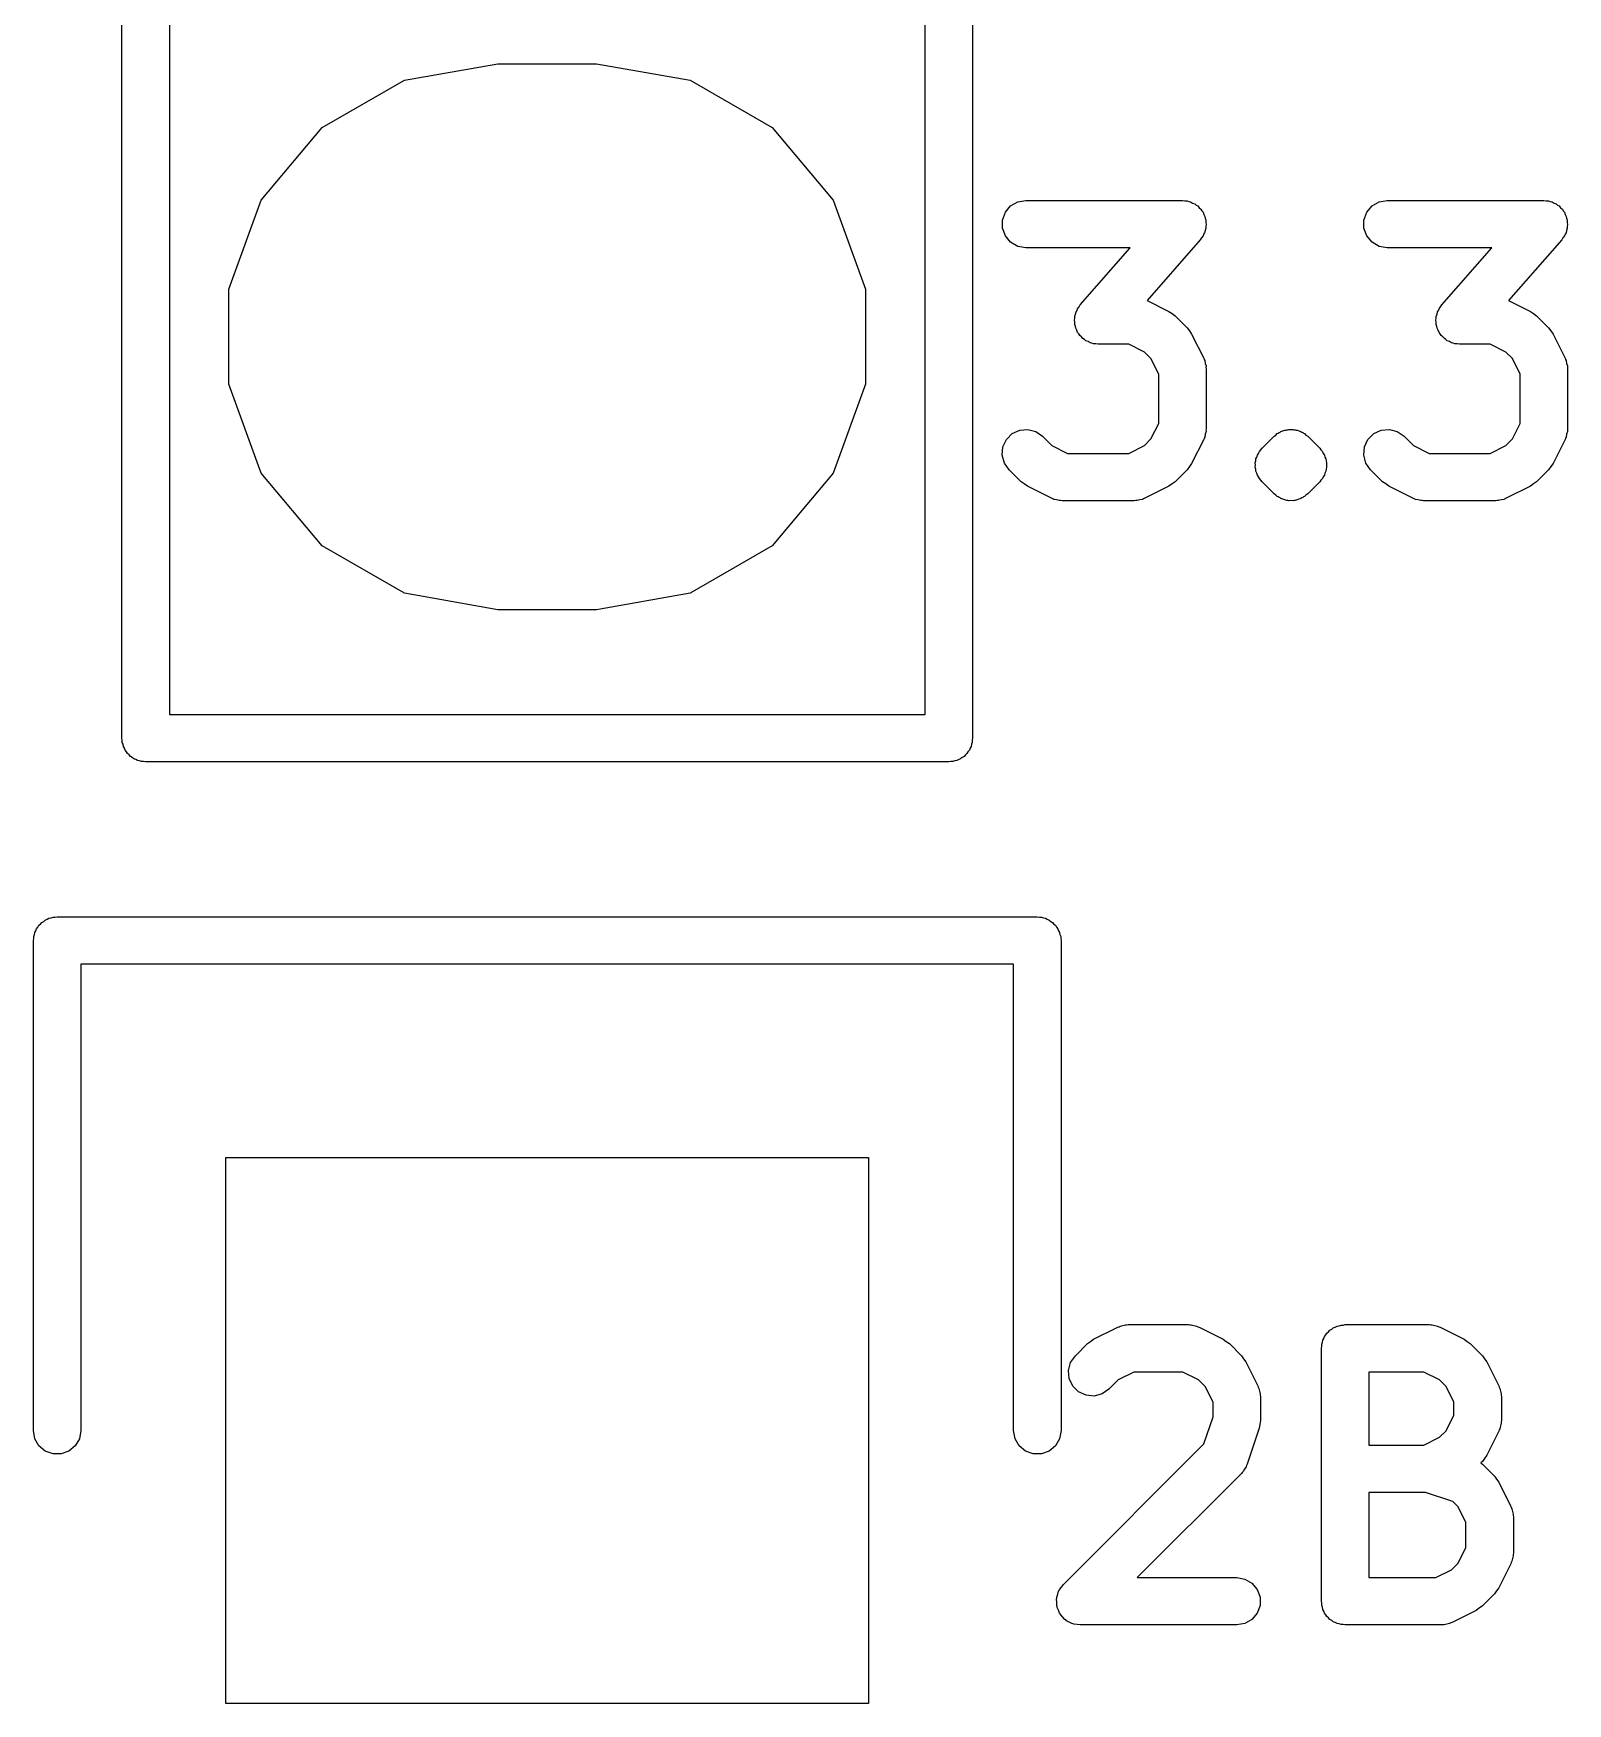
# Model space of a CAD drawing. Extents: x 10 to 287, y -200 to -10.
# Drawn here: x 81.88 to 86.73, y -65.96 to -60.68 of the extents above; entities that cross this region are included whole.
import ezdxf

# ---------------------------------------------------------------- set-up
doc = ezdxf.new("R2010")
doc.units = 0
doc.header["$MEASUREMENT"] = 0
doc.layers.add('BLACK', color=7, linetype='CONTINUOUS')

msp = doc.modelspace()

# ---------------------------------------------------------------- linework, layer by layer
at = {"layer": 'Black'}
for p, q in [((82.155, -62.91), (82.155, -47.67)), ((82.305, -47.745), (82.305, -62.835)), ((84.695, -62.835), (84.695, -47.745)), ((84.845, -59.5192), (84.845, -62.91)), ((83.0483, -60.8285), (83.3437, -60.7764)), ((83.3437, -60.7764), (83.6563, -60.7764)), ((83.6563, -60.7764), (83.9517, -60.8285)), ((82.7886, -60.9784), (83.0483, -60.8285)), ((83.9517, -60.8285), (84.2114, -60.9784)), ((82.5958, -61.2082), (82.7886, -60.9784)), ((84.2114, -60.9784), (84.4042, -61.2082)), ((82.4932, -61.49), (82.5958, -61.2082)), ((84.4042, -61.2082), (84.5068, -61.49)), ((84.9489, -61.2464), (84.9656, -61.2264)), ((84.9656, -61.2264), (84.9882, -61.2134)), ((84.9882, -61.2134), (85.0138, -61.2089)), ((85.0138, -61.2089), (85.5091, -61.2089)), ((85.5091, -61.2089), (85.5163, -61.2102)), ((85.5163, -61.2102), (85.5236, -61.2103)), ((85.5236, -61.2103), (85.529, -61.2124)), ((85.529, -61.2124), (85.5347, -61.2134)), ((85.5347, -61.2134), (85.5411, -61.2171)), ((85.5411, -61.2171), (85.5479, -61.2197)), ((85.5479, -61.2197), (85.5523, -61.2236)), ((85.5523, -61.2236), (85.5573, -61.2264)), ((85.5573, -61.2264), (85.562, -61.2321)), ((86.0919, -61.2464), (86.1086, -61.2264)), ((86.1086, -61.2264), (86.1312, -61.2134)), ((86.1312, -61.2134), (86.1568, -61.2089)), ((86.1568, -61.2089), (86.6521, -61.2089)), ((86.6521, -61.2089), (86.6593, -61.2102)), ((86.6593, -61.2102), (86.6666, -61.2103)), ((86.6666, -61.2103), (86.672, -61.2124)), ((86.672, -61.2124), (86.6777, -61.2134)), ((86.6777, -61.2134), (86.6841, -61.2171)), ((86.6841, -61.2171), (86.6909, -61.2197)), ((86.6909, -61.2197), (86.6953, -61.2236)), ((86.6953, -61.2236), (86.7003, -61.2264)), ((86.7003, -61.2264), (86.705, -61.2321)), ((84.94, -61.2708), (84.9489, -61.2464)), ((84.94, -61.2969), (84.94, -61.2708)), ((85.562, -61.2321), (85.5675, -61.2369)), ((85.5675, -61.2369), (85.5703, -61.242)), ((85.5703, -61.242), (85.574, -61.2464)), ((85.574, -61.2464), (85.5765, -61.2533)), ((85.5765, -61.2533), (85.58, -61.2597)), ((85.58, -61.2597), (85.5809, -61.2654)), ((85.5809, -61.2654), (85.5829, -61.2708)), ((85.5829, -61.2708), (85.5829, -61.2782)), ((85.5829, -61.2782), (85.584, -61.2854)), ((86.083, -61.2708), (86.0919, -61.2464)), ((86.083, -61.2969), (86.083, -61.2708)), ((86.705, -61.2321), (86.7105, -61.2369)), ((86.7105, -61.2369), (86.7133, -61.242)), ((86.7133, -61.242), (86.717, -61.2464)), ((86.717, -61.2464), (86.7195, -61.2533)), ((86.7195, -61.2533), (86.723, -61.2597)), ((86.723, -61.2597), (86.7239, -61.2654)), ((86.7239, -61.2654), (86.7259, -61.2708)), ((86.7259, -61.2708), (86.7259, -61.2782)), ((86.7259, -61.2782), (86.727, -61.2854)), ((84.9489, -61.3213), (84.94, -61.2969)), ((84.9656, -61.3412), (84.9489, -61.3213)), ((85.5655, -61.3332), (85.3974, -61.5252)), ((85.5693, -61.3269), (85.5655, -61.3332)), ((85.574, -61.3213), (85.5693, -61.3269)), ((85.576, -61.3159), (85.574, -61.3213)), ((85.579, -61.3109), (85.576, -61.3159)), ((85.5804, -61.3037), (85.579, -61.3109)), ((85.5829, -61.2969), (85.5804, -61.3037)), ((85.584, -61.2854), (85.5829, -61.2911)), ((85.5829, -61.2911), (85.5829, -61.2969)), ((86.0919, -61.3213), (86.083, -61.2969)), ((86.1086, -61.3412), (86.0919, -61.3213)), ((86.7085, -61.3332), (86.5404, -61.5252)), ((86.7123, -61.3269), (86.7085, -61.3332)), ((86.717, -61.3213), (86.7123, -61.3269)), ((86.719, -61.3159), (86.717, -61.3213)), ((86.722, -61.3109), (86.719, -61.3159)), ((86.7234, -61.3037), (86.722, -61.3109)), ((86.7259, -61.2969), (86.7234, -61.3037)), ((86.727, -61.2854), (86.7259, -61.2911)), ((86.7259, -61.2911), (86.7259, -61.2969)), ((84.9882, -61.3543), (84.9656, -61.3412)), ((85.0138, -61.3588), (84.9882, -61.3543)), ((85.344, -61.3588), (85.0138, -61.3588)), ((85.186, -61.5393), (85.344, -61.3588)), ((86.1312, -61.3543), (86.1086, -61.3412)), ((86.1568, -61.3588), (86.1312, -61.3543)), ((86.487, -61.3588), (86.1568, -61.3588)), ((86.329, -61.5393), (86.487, -61.3588)), ((82.4932, -61.79), (82.4932, -61.49)), ((84.5068, -61.49), (84.5068, -61.79)), ((85.1775, -61.5512), (85.1822, -61.5456)), ((85.1822, -61.5456), (85.186, -61.5393)), ((85.3974, -61.5252), (85.4664, -61.5597)), ((86.3205, -61.5512), (86.3252, -61.5456)), ((86.3252, -61.5456), (86.329, -61.5393)), ((86.5404, -61.5252), (86.6094, -61.5597)), ((85.1675, -61.5871), (85.1686, -61.5814)), ((85.1686, -61.5943), (85.1675, -61.5871)), ((85.1686, -61.5756), (85.1711, -61.5688)), ((85.1686, -61.5814), (85.1686, -61.5756)), ((85.1686, -61.6017), (85.1686, -61.5943)), ((85.1711, -61.5688), (85.1725, -61.5616)), ((85.1725, -61.5616), (85.1755, -61.5566)), ((85.1755, -61.5566), (85.1775, -61.5512)), ((85.4664, -61.5597), (85.476, -61.5669)), ((85.476, -61.5669), (85.4859, -61.5738)), ((85.4859, -61.5738), (85.524, -61.6119)), ((86.3105, -61.5871), (86.3116, -61.5814)), ((86.3116, -61.5943), (86.3105, -61.5871)), ((86.3116, -61.5756), (86.3141, -61.5688)), ((86.3116, -61.5814), (86.3116, -61.5756)), ((86.3116, -61.6017), (86.3116, -61.5943)), ((86.3141, -61.5688), (86.3155, -61.5616)), ((86.3155, -61.5616), (86.3185, -61.5566)), ((86.3185, -61.5566), (86.3205, -61.5512)), ((86.6094, -61.5597), (86.619, -61.5669)), ((86.619, -61.5669), (86.6289, -61.5738)), ((86.6289, -61.5738), (86.667, -61.6119)), ((85.1706, -61.6071), (85.1686, -61.6017)), ((85.1715, -61.6128), (85.1706, -61.6071)), ((85.175, -61.6192), (85.1715, -61.6128)), ((85.1775, -61.6261), (85.175, -61.6192)), ((85.1812, -61.6305), (85.1775, -61.6261)), ((85.184, -61.6356), (85.1812, -61.6305)), ((85.1895, -61.6404), (85.184, -61.6356)), ((85.1942, -61.646), (85.1895, -61.6404)), ((85.1992, -61.6489), (85.1942, -61.646)), ((85.2036, -61.6528), (85.1992, -61.6489)), ((85.2104, -61.6554), (85.2036, -61.6528)), ((85.524, -61.6119), (85.5309, -61.6217)), ((85.5309, -61.6217), (85.538, -61.6313)), ((85.538, -61.6313), (85.5761, -61.7075)), ((86.3136, -61.6071), (86.3116, -61.6017)), ((86.3145, -61.6128), (86.3136, -61.6071)), ((86.318, -61.6192), (86.3145, -61.6128)), ((86.3205, -61.6261), (86.318, -61.6192)), ((86.3242, -61.6305), (86.3205, -61.6261)), ((86.327, -61.6356), (86.3242, -61.6305)), ((86.3325, -61.6404), (86.327, -61.6356)), ((86.3372, -61.646), (86.3325, -61.6404)), ((86.3422, -61.6489), (86.3372, -61.646)), ((86.3466, -61.6528), (86.3422, -61.6489)), ((86.3534, -61.6554), (86.3466, -61.6528)), ((86.667, -61.6119), (86.6739, -61.6217)), ((86.6739, -61.6217), (86.681, -61.6313)), ((86.681, -61.6313), (86.7191, -61.7075)), ((85.2168, -61.6591), (85.2104, -61.6554)), ((85.2225, -61.6601), (85.2168, -61.6591)), ((85.2279, -61.6622), (85.2225, -61.6601)), ((85.2352, -61.6623), (85.2279, -61.6622)), ((85.2424, -61.6636), (85.2352, -61.6623)), ((85.339, -61.6636), (85.2424, -61.6636)), ((85.3885, -61.6883), (85.339, -61.6636)), ((85.4094, -61.7092), (85.3885, -61.6883)), ((86.3598, -61.6591), (86.3534, -61.6554)), ((86.3655, -61.6601), (86.3598, -61.6591)), ((86.3709, -61.6622), (86.3655, -61.6601)), ((86.3782, -61.6623), (86.3709, -61.6622)), ((86.3854, -61.6636), (86.3782, -61.6623)), ((86.482, -61.6636), (86.3854, -61.6636)), ((86.5315, -61.6883), (86.482, -61.6636)), ((86.5524, -61.7092), (86.5315, -61.6883)), ((85.4342, -61.7587), (85.4094, -61.7092)), ((85.4342, -61.9139), (85.4342, -61.7587)), ((85.5761, -61.7075), (85.5774, -61.7117)), ((85.5774, -61.7117), (85.5795, -61.7154)), ((85.5795, -61.7154), (85.581, -61.7241)), ((85.581, -61.7241), (85.5835, -61.7325)), ((85.5835, -61.7325), (85.5833, -61.7368)), ((85.5833, -61.7368), (85.584, -61.741)), ((85.584, -61.741), (85.584, -61.9315)), ((86.5772, -61.7587), (86.5524, -61.7092)), ((86.5772, -61.9139), (86.5772, -61.7587)), ((86.7191, -61.7075), (86.7204, -61.7117)), ((86.7204, -61.7117), (86.7225, -61.7154)), ((86.7225, -61.7154), (86.724, -61.7241)), ((86.724, -61.7241), (86.7265, -61.7325)), ((86.7265, -61.7325), (86.7263, -61.7368)), ((86.7263, -61.7368), (86.727, -61.741)), ((86.727, -61.741), (86.727, -61.9315)), ((82.5958, -62.0718), (82.4932, -61.79)), ((84.5068, -61.79), (84.4042, -62.0718)), ((85.4094, -61.9634), (85.4342, -61.9139)), ((86.5524, -61.9634), (86.5772, -61.9139)), ((84.9414, -61.9884), (84.9524, -61.9648)), ((84.9524, -61.9648), (84.9708, -61.9464)), ((84.9708, -61.9464), (84.9944, -61.9354)), ((84.9944, -61.9354), (85.0203, -61.9331)), ((85.0203, -61.9331), (85.0455, -61.9398)), ((85.0455, -61.9398), (85.0668, -61.9548)), ((85.0668, -61.9548), (85.0963, -61.9843)), ((85.3885, -61.9843), (85.4094, -61.9634)), ((85.5761, -61.9651), (85.538, -62.0413)), ((85.5774, -61.9609), (85.5761, -61.9651)), ((85.5795, -61.9572), (85.5774, -61.9609)), ((85.581, -61.9485), (85.5795, -61.9572)), ((85.5835, -61.9401), (85.581, -61.9485)), ((85.584, -61.9315), (85.5833, -61.9358)), ((85.5833, -61.9358), (85.5835, -61.9401)), ((85.7609, -61.9929), (85.799, -61.9548)), ((85.799, -61.9548), (85.8044, -61.951)), ((85.8044, -61.951), (85.809, -61.9464)), ((85.809, -61.9464), (85.812, -61.945)), ((85.812, -61.945), (85.8145, -61.9429)), ((85.8145, -61.9429), (85.8176, -61.9417)), ((85.8176, -61.9417), (85.8203, -61.9398)), ((85.8203, -61.9398), (85.8267, -61.9381)), ((85.8267, -61.9381), (85.8326, -61.9354)), ((85.8326, -61.9354), (85.8359, -61.9351)), ((85.8359, -61.9351), (85.839, -61.934)), ((85.839, -61.934), (85.8423, -61.934)), ((85.8423, -61.934), (85.8455, -61.9331)), ((85.8455, -61.9331), (85.852, -61.9337)), ((85.852, -61.9337), (85.8585, -61.9331)), ((85.8585, -61.9331), (85.8617, -61.934)), ((85.8617, -61.934), (85.865, -61.934)), ((85.865, -61.934), (85.8681, -61.9351)), ((85.8681, -61.9351), (85.8714, -61.9354)), ((85.8714, -61.9354), (85.8773, -61.9381)), ((85.8773, -61.9381), (85.8837, -61.9398)), ((85.8837, -61.9398), (85.8864, -61.9417)), ((85.8864, -61.9417), (85.8895, -61.9429)), ((85.8895, -61.9429), (85.892, -61.945)), ((85.892, -61.945), (85.895, -61.9464)), ((85.895, -61.9464), (85.8996, -61.951)), ((85.8996, -61.951), (85.905, -61.9548)), ((85.905, -61.9548), (85.9431, -61.9929)), ((86.0844, -61.9884), (86.0954, -61.9648)), ((86.0954, -61.9648), (86.1138, -61.9464)), ((86.1138, -61.9464), (86.1374, -61.9354)), ((86.1374, -61.9354), (86.1633, -61.9331)), ((86.1633, -61.9331), (86.1885, -61.9398)), ((86.1885, -61.9398), (86.2098, -61.9548)), ((86.2098, -61.9548), (86.2393, -61.9843)), ((86.5315, -61.9843), (86.5524, -61.9634)), ((86.7191, -61.9651), (86.681, -62.0413)), ((86.7204, -61.9609), (86.7191, -61.9651)), ((86.7225, -61.9572), (86.7204, -61.9609)), ((86.724, -61.9485), (86.7225, -61.9572)), ((86.7265, -61.9401), (86.724, -61.9485)), ((86.727, -61.9315), (86.7263, -61.9358)), ((86.7263, -61.9358), (86.7265, -61.9401)), ((84.9392, -62.0143), (84.9414, -61.9884)), ((84.9459, -62.0394), (84.9392, -62.0143)), ((85.0963, -61.9843), (85.1458, -62.009)), ((85.1458, -62.009), (85.339, -62.009)), ((85.339, -62.009), (85.3885, -61.9843)), ((85.7415, -62.0265), (85.7443, -62.0205)), ((85.7443, -62.0205), (85.746, -62.0142)), ((85.746, -62.0142), (85.7497, -62.0088)), ((85.7497, -62.0088), (85.7525, -62.0029)), ((85.7525, -62.0029), (85.7572, -61.9982)), ((85.7572, -61.9982), (85.7609, -61.9929)), ((85.9431, -61.9929), (85.9468, -61.9982)), ((85.9468, -61.9982), (85.9515, -62.0029)), ((85.9515, -62.0029), (85.9543, -62.0088)), ((85.9543, -62.0088), (85.958, -62.0142)), ((85.958, -62.0142), (85.9597, -62.0205)), ((85.9597, -62.0205), (85.9625, -62.0265)), ((86.0822, -62.0143), (86.0844, -61.9884)), ((86.0889, -62.0394), (86.0822, -62.0143)), ((86.2393, -61.9843), (86.2888, -62.009)), ((86.2888, -62.009), (86.482, -62.009)), ((86.482, -62.009), (86.5315, -61.9843)), ((82.7886, -62.3016), (82.5958, -62.0718)), ((84.4042, -62.0718), (84.2114, -62.3016)), ((84.9608, -62.0607), (84.9459, -62.0394)), ((84.9989, -62.0988), (84.9608, -62.0607)), ((85.524, -62.0607), (85.4859, -62.0988)), ((85.5309, -62.0509), (85.524, -62.0607)), ((85.538, -62.0413), (85.5309, -62.0509)), ((85.7393, -62.0393), (85.741, -62.033)), ((85.7398, -62.0458), (85.7393, -62.0393)), ((85.7393, -62.0524), (85.7398, -62.0458)), ((85.741, -62.0587), (85.7393, -62.0524)), ((85.741, -62.033), (85.7415, -62.0265)), ((85.7415, -62.0652), (85.741, -62.0587)), ((85.7443, -62.0712), (85.7415, -62.0652)), ((85.746, -62.0775), (85.7443, -62.0712)), ((85.9597, -62.0712), (85.958, -62.0775)), ((85.9625, -62.0652), (85.9597, -62.0712)), ((85.9625, -62.0265), (85.963, -62.033)), ((85.963, -62.0587), (85.9625, -62.0652)), ((85.963, -62.033), (85.9647, -62.0393)), ((85.9647, -62.0524), (85.963, -62.0587)), ((85.9647, -62.0393), (85.9642, -62.0458)), ((85.9642, -62.0458), (85.9647, -62.0524)), ((86.1038, -62.0607), (86.0889, -62.0394)), ((86.1419, -62.0988), (86.1038, -62.0607)), ((86.667, -62.0607), (86.6289, -62.0988)), ((86.6739, -62.0509), (86.667, -62.0607)), ((86.681, -62.0413), (86.6739, -62.0509)), ((85.0088, -62.1057), (84.9989, -62.0988)), ((85.0184, -62.1129), (85.0088, -62.1057)), ((85.0946, -62.151), (85.0184, -62.1129)), ((85.4664, -62.1129), (85.3902, -62.151)), ((85.476, -62.1057), (85.4664, -62.1129)), ((85.4859, -62.0988), (85.476, -62.1057)), ((85.7497, -62.0829), (85.746, -62.0775)), ((85.7525, -62.0888), (85.7497, -62.0829)), ((85.7572, -62.0935), (85.7525, -62.0888)), ((85.7609, -62.0988), (85.7572, -62.0935)), ((85.799, -62.1369), (85.7609, -62.0988)), ((85.9431, -62.0988), (85.905, -62.1369)), ((85.9468, -62.0935), (85.9431, -62.0988)), ((85.9515, -62.0888), (85.9468, -62.0935)), ((85.9543, -62.0829), (85.9515, -62.0888)), ((85.958, -62.0775), (85.9543, -62.0829)), ((86.1518, -62.1057), (86.1419, -62.0988)), ((86.1614, -62.1129), (86.1518, -62.1057)), ((86.2376, -62.151), (86.1614, -62.1129)), ((86.6094, -62.1129), (86.5332, -62.151)), ((86.619, -62.1057), (86.6094, -62.1129)), ((86.6289, -62.0988), (86.619, -62.1057)), ((85.0987, -62.1522), (85.0946, -62.151)), ((85.1025, -62.1544), (85.0987, -62.1522)), ((85.1111, -62.1559), (85.1025, -62.1544)), ((85.1195, -62.1584), (85.1111, -62.1559)), ((85.1238, -62.1581), (85.1195, -62.1584)), ((85.1281, -62.1589), (85.1238, -62.1581)), ((85.3567, -62.1589), (85.1281, -62.1589)), ((85.361, -62.1581), (85.3567, -62.1589)), ((85.3653, -62.1584), (85.361, -62.1581)), ((85.3737, -62.1559), (85.3653, -62.1584)), ((85.3823, -62.1544), (85.3737, -62.1559)), ((85.3861, -62.1522), (85.3823, -62.1544)), ((85.3902, -62.151), (85.3861, -62.1522)), ((85.8044, -62.1407), (85.799, -62.1369)), ((85.809, -62.1453), (85.8044, -62.1407)), ((85.812, -62.1467), (85.809, -62.1453)), ((85.8145, -62.1488), (85.812, -62.1467)), ((85.8176, -62.15), (85.8145, -62.1488)), ((85.8203, -62.1519), (85.8176, -62.15)), ((85.8267, -62.1536), (85.8203, -62.1519)), ((85.8326, -62.1563), (85.8267, -62.1536)), ((85.8359, -62.1566), (85.8326, -62.1563)), ((85.839, -62.1577), (85.8359, -62.1566)), ((85.8423, -62.1577), (85.839, -62.1577)), ((85.8455, -62.1586), (85.8423, -62.1577)), ((85.852, -62.158), (85.8455, -62.1586)), ((85.8585, -62.1586), (85.852, -62.158)), ((85.8617, -62.1577), (85.8585, -62.1586)), ((85.865, -62.1577), (85.8617, -62.1577)), ((85.8681, -62.1566), (85.865, -62.1577)), ((85.8714, -62.1563), (85.8681, -62.1566)), ((85.8773, -62.1536), (85.8714, -62.1563)), ((85.8837, -62.1519), (85.8773, -62.1536)), ((85.8864, -62.15), (85.8837, -62.1519)), ((85.8895, -62.1488), (85.8864, -62.15)), ((85.892, -62.1467), (85.8895, -62.1488)), ((85.895, -62.1453), (85.892, -62.1467)), ((85.8996, -62.1407), (85.895, -62.1453)), ((85.905, -62.1369), (85.8996, -62.1407)), ((86.2417, -62.1522), (86.2376, -62.151)), ((86.2455, -62.1544), (86.2417, -62.1522)), ((86.2541, -62.1559), (86.2455, -62.1544)), ((86.2625, -62.1584), (86.2541, -62.1559)), ((86.2668, -62.1581), (86.2625, -62.1584)), ((86.2711, -62.1589), (86.2668, -62.1581)), ((86.4997, -62.1589), (86.2711, -62.1589)), ((86.504, -62.1581), (86.4997, -62.1589)), ((86.5083, -62.1584), (86.504, -62.1581)), ((86.5167, -62.1559), (86.5083, -62.1584)), ((86.5253, -62.1544), (86.5167, -62.1559)), ((86.5291, -62.1522), (86.5253, -62.1544)), ((86.5332, -62.151), (86.5291, -62.1522)), ((83.0483, -62.4515), (82.7886, -62.3016)), ((84.2114, -62.3016), (83.9517, -62.4515)), ((83.3437, -62.5036), (83.0483, -62.4515)), ((83.9517, -62.4515), (83.6563, -62.5036)), ((83.6563, -62.5036), (83.3437, -62.5036)), ((82.305, -62.835), (84.695, -62.835)), ((82.1561, -62.9165), (82.155, -62.91)), ((82.1561, -62.923), (82.1561, -62.9165)), ((84.845, -62.91), (84.8439, -62.9165)), ((84.8439, -62.9165), (84.8439, -62.923)), ((82.1584, -62.9292), (82.1561, -62.923)), ((82.1595, -62.9357), (82.1584, -62.9292)), ((82.1628, -62.9413), (82.1595, -62.9357)), ((82.165, -62.9475), (82.1628, -62.9413)), ((82.1693, -62.9525), (82.165, -62.9475)), ((82.1725, -62.9582), (82.1693, -62.9525)), ((82.1776, -62.9624), (82.1725, -62.9582)), ((82.1818, -62.9675), (82.1776, -62.9624)), ((82.1875, -62.9707), (82.1818, -62.9675)), ((82.1925, -62.975), (82.1875, -62.9707)), ((82.1987, -62.9772), (82.1925, -62.975)), ((84.8075, -62.975), (84.8013, -62.9772)), ((84.8125, -62.9707), (84.8075, -62.975)), ((84.8182, -62.9675), (84.8125, -62.9707)), ((84.8224, -62.9624), (84.8182, -62.9675)), ((84.8275, -62.9582), (84.8224, -62.9624)), ((84.8307, -62.9525), (84.8275, -62.9582)), ((84.835, -62.9475), (84.8307, -62.9525)), ((84.8372, -62.9413), (84.835, -62.9475)), ((84.8405, -62.9357), (84.8372, -62.9413)), ((84.8416, -62.9292), (84.8405, -62.9357)), ((84.8439, -62.923), (84.8416, -62.9292)), ((82.2043, -62.9805), (82.1987, -62.9772)), ((82.2108, -62.9816), (82.2043, -62.9805)), ((82.217, -62.9839), (82.2108, -62.9816)), ((82.2235, -62.9839), (82.217, -62.9839)), ((82.23, -62.985), (82.2235, -62.9839)), ((84.77, -62.985), (82.23, -62.985)), ((84.7765, -62.9839), (84.77, -62.985)), ((84.783, -62.9839), (84.7765, -62.9839)), ((84.7892, -62.9816), (84.783, -62.9839)), ((84.7957, -62.9805), (84.7892, -62.9816)), ((84.8013, -62.9772), (84.7957, -62.9805)), ((81.8893, -63.5075), (81.8925, -63.5018)), ((81.8925, -63.5018), (81.8976, -63.4976)), ((81.8976, -63.4976), (81.9018, -63.4925)), ((81.9018, -63.4925), (81.9075, -63.4893)), ((81.9075, -63.4893), (81.9125, -63.485)), ((81.9125, -63.485), (81.9187, -63.4828)), ((81.9187, -63.4828), (81.9243, -63.4795)), ((81.9243, -63.4795), (81.9308, -63.4784)), ((81.9308, -63.4784), (81.937, -63.4761)), ((81.937, -63.4761), (81.9435, -63.4761)), ((81.9435, -63.4761), (81.95, -63.475)), ((81.95, -63.475), (85.05, -63.475)), ((85.05, -63.475), (85.0565, -63.4761)), ((85.0565, -63.4761), (85.063, -63.4761)), ((85.063, -63.4761), (85.0692, -63.4784)), ((85.0692, -63.4784), (85.0757, -63.4795)), ((85.0757, -63.4795), (85.0813, -63.4828)), ((85.0813, -63.4828), (85.0875, -63.485)), ((85.0875, -63.485), (85.0925, -63.4893)), ((85.0925, -63.4893), (85.0982, -63.4925)), ((85.0982, -63.4925), (85.1024, -63.4976)), ((85.1024, -63.4976), (85.1075, -63.5018)), ((85.1075, -63.5018), (85.1107, -63.5075)), ((81.875, -63.55), (81.8761, -63.5435)), ((81.875, -65.1), (81.875, -63.55)), ((81.8761, -63.537), (81.8784, -63.5308)), ((81.8761, -63.5435), (81.8761, -63.537)), ((81.8784, -63.5308), (81.8795, -63.5243)), ((81.8795, -63.5243), (81.8828, -63.5187)), ((81.8828, -63.5187), (81.885, -63.5125)), ((81.885, -63.5125), (81.8893, -63.5075)), ((85.1107, -63.5075), (85.115, -63.5125)), ((85.115, -63.5125), (85.1172, -63.5187)), ((85.1172, -63.5187), (85.1205, -63.5243)), ((85.1205, -63.5243), (85.1216, -63.5308)), ((85.1216, -63.5308), (85.1239, -63.537)), ((85.1239, -63.537), (85.1239, -63.5435)), ((85.1239, -63.5435), (85.125, -63.55)), ((85.125, -63.55), (85.125, -65.1)), ((84.975, -63.625), (82.025, -63.625)), ((82.025, -63.625), (82.025, -65.1)), ((84.975, -65.1), (84.975, -63.625)), ((82.484, -65.9636), (82.484, -64.2364)), ((82.484, -64.2364), (84.516, -64.2364)), ((84.516, -64.2364), (84.516, -65.9636)), ((85.3083, -64.7716), (85.312, -64.7694)), ((85.312, -64.7694), (85.3207, -64.7679)), ((85.3207, -64.7679), (85.3291, -64.7654)), ((85.3291, -64.7654), (85.3334, -64.7657)), ((85.3334, -64.7657), (85.3376, -64.7649)), ((85.3376, -64.7649), (85.5281, -64.7649)), ((85.5281, -64.7649), (85.5324, -64.7657)), ((85.5324, -64.7657), (85.5367, -64.7654)), ((85.5367, -64.7654), (85.5451, -64.7679)), ((85.5451, -64.7679), (85.5538, -64.7694)), ((85.5538, -64.7694), (85.5575, -64.7716)), ((85.9921, -64.7727), (85.9978, -64.7694)), ((85.9978, -64.7694), (86.0043, -64.7683)), ((86.0043, -64.7683), (86.0104, -64.7661)), ((86.0104, -64.7661), (86.017, -64.7661)), ((86.017, -64.7661), (86.0234, -64.7649)), ((86.0234, -64.7649), (86.2901, -64.7649)), ((86.2901, -64.7649), (86.2944, -64.7657)), ((86.2944, -64.7657), (86.2987, -64.7654)), ((86.2987, -64.7654), (86.3071, -64.7679)), ((86.3071, -64.7679), (86.3158, -64.7694)), ((86.3158, -64.7694), (86.3195, -64.7716)), ((85.2085, -64.825), (85.2183, -64.8181)), ((85.2183, -64.8181), (85.2279, -64.8109)), ((85.2279, -64.8109), (85.3041, -64.7728)), ((85.3041, -64.7728), (85.3083, -64.7716)), ((85.5575, -64.7716), (85.5617, -64.7728)), ((85.5617, -64.7728), (85.6379, -64.8109)), ((85.6379, -64.8109), (85.6475, -64.8181)), ((85.6475, -64.8181), (85.6573, -64.825)), ((85.9497, -64.8268), (85.9519, -64.8207)), ((85.9519, -64.8207), (85.953, -64.8142)), ((85.953, -64.8142), (85.9563, -64.8085)), ((85.9563, -64.8085), (85.9586, -64.8024)), ((85.9586, -64.8024), (85.9628, -64.7974)), ((85.9628, -64.7974), (85.966, -64.7917)), ((85.966, -64.7917), (85.9711, -64.7875)), ((85.9711, -64.7875), (85.9753, -64.7824)), ((85.9753, -64.7824), (85.981, -64.7792)), ((85.981, -64.7792), (85.986, -64.775)), ((85.986, -64.775), (85.9921, -64.7727)), ((86.3195, -64.7716), (86.3237, -64.7728)), ((86.3237, -64.7728), (86.3999, -64.8109)), ((86.3999, -64.8109), (86.4095, -64.8181)), ((86.4095, -64.8181), (86.4193, -64.825)), ((85.1554, -64.8844), (85.1704, -64.8631)), ((85.1704, -64.8631), (85.2085, -64.825)), ((85.6573, -64.825), (85.6954, -64.8631)), ((85.6954, -64.8631), (85.7023, -64.8729)), ((85.7023, -64.8729), (85.7095, -64.8825)), ((85.9485, -64.8398), (85.9497, -64.8334)), ((85.9485, -65.6399), (85.9485, -64.8398)), ((85.9497, -64.8334), (85.9497, -64.8268)), ((86.4193, -64.825), (86.4574, -64.8631)), ((86.4574, -64.8631), (86.4643, -64.8729)), ((86.4643, -64.8729), (86.4715, -64.8825)), ((85.1487, -64.9095), (85.1554, -64.8844)), ((85.151, -64.9354), (85.1487, -64.9095)), ((85.3553, -64.9148), (85.3058, -64.9395)), ((85.5105, -64.9148), (85.3553, -64.9148)), ((85.56, -64.9395), (85.5105, -64.9148)), ((85.7095, -64.8825), (85.7476, -64.9587)), ((86.0984, -64.9148), (86.0984, -65.1459)), ((86.2725, -64.9148), (86.0984, -64.9148)), ((86.322, -64.9395), (86.2725, -64.9148)), ((86.4715, -64.8825), (86.5096, -64.9587)), ((85.162, -64.959), (85.151, -64.9354)), ((85.1804, -64.9774), (85.162, -64.959)), ((85.204, -64.9884), (85.1804, -64.9774)), ((85.2763, -64.969), (85.255, -64.984)), ((85.3058, -64.9395), (85.2763, -64.969)), ((85.5809, -64.9604), (85.56, -64.9395)), ((85.6056, -65.0099), (85.5809, -64.9604)), ((85.7476, -64.9587), (85.7488, -64.9629)), ((85.7488, -64.9629), (85.751, -64.9666)), ((85.751, -64.9666), (85.7525, -64.9753)), ((85.7525, -64.9753), (85.755, -64.9837)), ((86.3429, -64.9604), (86.322, -64.9395)), ((86.3676, -65.0099), (86.3429, -64.9604)), ((86.5096, -64.9587), (86.5108, -64.9629)), ((86.5108, -64.9629), (86.513, -64.9666)), ((86.513, -64.9666), (86.5145, -64.9753)), ((86.5145, -64.9753), (86.517, -64.9837)), ((85.2299, -64.9907), (85.204, -64.9884)), ((85.255, -64.984), (85.2299, -64.9907)), ((85.6056, -65.0563), (85.6056, -65.0099)), ((85.755, -64.9837), (85.7547, -64.988)), ((85.7547, -64.988), (85.7555, -64.9922)), ((85.7555, -64.9922), (85.7555, -65.0684)), ((86.3676, -65.0508), (86.3676, -65.0099)), ((86.517, -64.9837), (86.5167, -64.988)), ((86.5167, -64.988), (86.5175, -64.9922)), ((86.5175, -64.9922), (86.5175, -65.0684)), ((85.577, -65.1423), (85.6056, -65.0563)), ((85.7534, -65.0803), (85.7516, -65.0921)), ((85.7555, -65.0684), (85.7534, -65.0803)), ((86.3429, -65.1003), (86.3676, -65.0508)), ((86.5145, -65.0854), (86.513, -65.0941)), ((86.517, -65.077), (86.5145, -65.0854)), ((86.5175, -65.0684), (86.5167, -65.0727)), ((86.5167, -65.0727), (86.517, -65.077)), ((81.8795, -65.1257), (81.875, -65.1)), ((81.8925, -65.1482), (81.8795, -65.1257)), ((82.0205, -65.1257), (82.0075, -65.1482)), ((82.025, -65.1), (82.0205, -65.1257)), ((84.9795, -65.1257), (84.975, -65.1)), ((84.9925, -65.1482), (84.9795, -65.1257)), ((85.1205, -65.1257), (85.1075, -65.1482)), ((85.125, -65.1), (85.1205, -65.1257)), ((85.7516, -65.0921), (85.7135, -65.2064)), ((86.2725, -65.1459), (86.322, -65.1212)), ((86.322, -65.1212), (86.3429, -65.1003)), ((86.5096, -65.102), (86.4715, -65.1782)), ((86.5108, -65.0978), (86.5096, -65.102)), ((86.513, -65.0941), (86.5108, -65.0978)), ((81.9125, -65.165), (81.8925, -65.1482)), ((81.937, -65.1739), (81.9125, -65.165)), ((81.963, -65.1739), (81.937, -65.1739)), ((81.9875, -65.165), (81.963, -65.1739)), ((82.0075, -65.1482), (81.9875, -65.165)), ((85.0125, -65.165), (84.9925, -65.1482)), ((85.037, -65.1739), (85.0125, -65.165)), ((85.063, -65.1739), (85.037, -65.1739)), ((85.0875, -65.165), (85.063, -65.1739)), ((85.1075, -65.1482), (85.0875, -65.165)), ((85.1323, -65.587), (85.577, -65.1423)), ((86.0984, -65.1459), (86.2725, -65.1459)), ((86.4643, -65.1878), (86.4574, -65.1976)), ((86.4715, -65.1782), (86.4643, -65.1878)), ((85.6954, -65.2357), (85.3661, -65.565)), ((85.6979, -65.2322), (85.6954, -65.2357)), ((85.7011, -65.2293), (85.6979, -65.2322)), ((85.7053, -65.2216), (85.7011, -65.2293)), ((85.7104, -65.2144), (85.7053, -65.2216)), ((85.7115, -65.2102), (85.7104, -65.2144)), ((85.7135, -65.2064), (85.7115, -65.2102)), ((86.4574, -65.1976), (86.4528, -65.2023)), ((86.4528, -65.2023), (86.4539, -65.2035)), ((86.4539, -65.2035), (86.4574, -65.206)), ((86.4574, -65.206), (86.4955, -65.2441)), ((86.4955, -65.2441), (86.5024, -65.2539)), ((86.0984, -65.2958), (86.0984, -65.565)), ((86.278, -65.2958), (86.0984, -65.2958)), ((86.364, -65.3244), (86.278, -65.2958)), ((86.5024, -65.2539), (86.5096, -65.2635)), ((86.5096, -65.2635), (86.5477, -65.3397)), ((86.381, -65.3414), (86.364, -65.3244)), ((86.4057, -65.3909), (86.381, -65.3414)), ((86.5477, -65.3397), (86.5489, -65.3439)), ((86.5489, -65.3439), (86.5511, -65.3476)), ((86.5511, -65.3476), (86.5526, -65.3563)), ((86.4057, -65.4699), (86.4057, -65.3909)), ((86.5526, -65.3563), (86.5551, -65.3647)), ((86.5551, -65.3647), (86.5548, -65.369)), ((86.5548, -65.369), (86.5556, -65.3732)), ((86.5556, -65.3732), (86.5556, -65.4875)), ((86.381, -65.5194), (86.4057, -65.4699)), ((86.5526, -65.5045), (86.5511, -65.5132)), ((86.5551, -65.4961), (86.5526, -65.5045)), ((86.5556, -65.4875), (86.5548, -65.4918)), ((86.5548, -65.4918), (86.5551, -65.4961)), ((86.3106, -65.565), (86.3601, -65.5403)), ((86.3601, -65.5403), (86.381, -65.5194)), ((86.5477, -65.5211), (86.5096, -65.5973)), ((86.5489, -65.5169), (86.5477, -65.5211)), ((86.5511, -65.5132), (86.5489, -65.5169)), ((85.1148, -65.6177), (85.1173, -65.6083)), ((85.1173, -65.6083), (85.1192, -65.6056)), ((85.1192, -65.6056), (85.1204, -65.6025)), ((85.1204, -65.6025), (85.1266, -65.595)), ((85.1266, -65.595), (85.1323, -65.587)), ((85.3661, -65.565), (85.6805, -65.565)), ((85.6805, -65.565), (85.7062, -65.5695)), ((85.7062, -65.5695), (85.7287, -65.5825)), ((85.7287, -65.5825), (85.7454, -65.6025)), ((85.7454, -65.6025), (85.7543, -65.6269)), ((86.0984, -65.565), (86.3106, -65.565)), ((86.4955, -65.6167), (86.4574, -65.6548)), ((86.5024, -65.6069), (86.4955, -65.6167)), ((86.5096, -65.5973), (86.5024, -65.6069)), ((85.1106, -65.6334), (85.1115, -65.6302)), ((85.1115, -65.6432), (85.1106, -65.6334)), ((85.1115, -65.6269), (85.1148, -65.6177)), ((85.1115, -65.6302), (85.1115, -65.6269)), ((85.1115, -65.653), (85.1115, -65.6432)), ((85.1126, -65.6561), (85.1115, -65.653)), ((85.1129, -65.6593), (85.1126, -65.6561)), ((85.117, -65.6682), (85.1129, -65.6593)), ((85.1204, -65.6774), (85.117, -65.6682)), ((85.7543, -65.653), (85.7454, -65.6774)), ((85.7543, -65.6269), (85.7543, -65.653)), ((85.9497, -65.6464), (85.9485, -65.6399)), ((85.9497, -65.653), (85.9497, -65.6464)), ((85.9519, -65.6591), (85.9497, -65.653)), ((85.953, -65.6656), (85.9519, -65.6591)), ((85.9563, -65.6713), (85.953, -65.6656)), ((86.438, -65.6689), (86.3618, -65.707)), ((86.4476, -65.6617), (86.438, -65.6689)), ((86.4574, -65.6548), (86.4476, -65.6617)), ((85.1225, -65.6799), (85.1204, -65.6774)), ((85.1239, -65.6829), (85.1225, -65.6799)), ((85.1308, -65.6899), (85.1239, -65.6829)), ((85.1371, -65.6974), (85.1308, -65.6899)), ((85.1399, -65.699), (85.1371, -65.6974)), ((85.1423, -65.7013), (85.1399, -65.699)), ((85.1511, -65.7055), (85.1423, -65.7013)), ((85.1596, -65.7104), (85.1511, -65.7055)), ((85.1629, -65.7109), (85.1596, -65.7104)), ((85.1659, -65.7123), (85.1629, -65.7109)), ((85.1756, -65.7132), (85.1659, -65.7123)), ((85.1852, -65.7149), (85.1756, -65.7132)), ((85.6805, -65.7149), (85.1852, -65.7149)), ((85.7062, -65.7104), (85.6805, -65.7149)), ((85.7287, -65.6974), (85.7062, -65.7104)), ((85.7454, -65.6774), (85.7287, -65.6974)), ((85.9586, -65.6774), (85.9563, -65.6713)), ((85.9628, -65.6824), (85.9586, -65.6774)), ((85.966, -65.6881), (85.9628, -65.6824)), ((85.9711, -65.6923), (85.966, -65.6881)), ((85.9753, -65.6974), (85.9711, -65.6923)), ((85.981, -65.7006), (85.9753, -65.6974)), ((85.986, -65.7048), (85.981, -65.7006)), ((85.9921, -65.7071), (85.986, -65.7048)), ((85.9978, -65.7104), (85.9921, -65.7071)), ((86.0043, -65.7115), (85.9978, -65.7104)), ((86.0104, -65.7137), (86.0043, -65.7115)), ((86.017, -65.7137), (86.0104, -65.7137)), ((86.0234, -65.7149), (86.017, -65.7137)), ((86.3282, -65.7149), (86.0234, -65.7149)), ((86.3325, -65.7141), (86.3282, -65.7149)), ((86.3368, -65.7144), (86.3325, -65.7141)), ((86.3452, -65.7119), (86.3368, -65.7144)), ((86.3539, -65.7104), (86.3452, -65.7119)), ((86.3576, -65.7082), (86.3539, -65.7104)), ((86.3618, -65.707), (86.3576, -65.7082)), ((84.516, -65.9636), (82.484, -65.9636))]:
    msp.add_line(p, q, dxfattribs=at)

doc.saveas('drawing.dxf')
